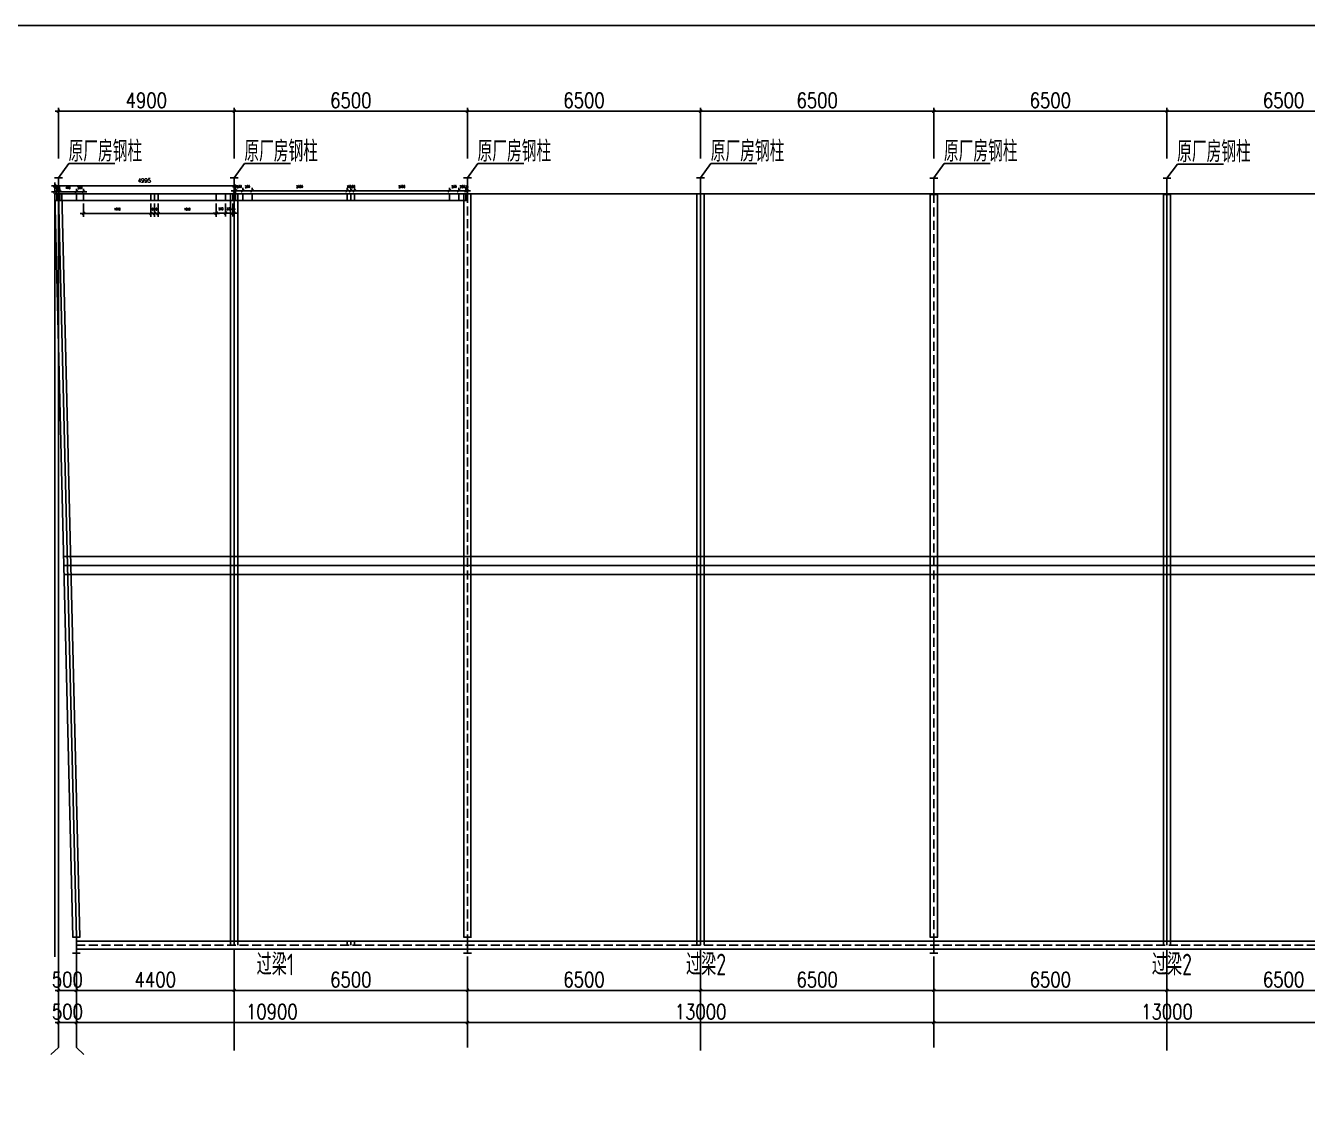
# Model space of a CAD drawing. Header units: millimetres. Extents: x 2287919 to 2522484, y -1845182 to -1736911.
# Drawn here: x 2450396 to 2486123, y -1798552 to -1768082 of the extents above; entities that cross this region are included whole.
import ezdxf

# ---------------------------------------------------------------- set-up
doc = ezdxf.new("R2010")
doc.units = ezdxf.units.MM
doc.header["$LTSCALE"] = 1000
doc.header["$PDMODE"] = 34
doc.linetypes.add('DASH', pattern=[0.35, 0.25, -0.1])
doc.linetypes.add('DASHED2', pattern=[0.375, 0.25, -0.125])
doc.styles.add('DIM_FONT', font='simplex.shx', dxfattribs={"width": 0.8, "bigfont": 'hztxt.shx'})
doc.styles.add('TSSD_Label', font='Tssdeng.shx', dxfattribs={"width": 0.7, "bigfont": 'hztxt.shx'})
doc.dimstyles.new('WGH(1)', dxfattribs={"dimscale": 1.2, "dimtxt": 100, "dimasz": 0.5, "dimexe": 75, "dimexo": 75, "dimgap": 75, "dimtad": 1, "dimdec": 0, "dimzin": 0, "dimdsep": 46, "dimtxsty": 'DIM_FONT', "dimblk1": '_DIMX', "dimblk2": '_DIMX', "dimsah": 1, "dimcen": 0.09, "dimclrd": 3, "dimclre": 3, "dimclrt": 7, "dimadec": 0, "dimazin": 0, "dimtfac": 1, "dimtdec": 0, "dimtix": 1, "dimtmove": 2, "dimatfit": 3, "dimldrblk": '_DIMX', "dimfxl": 1, "dimtolj": 1, "dimtzin": 0, "dimarcsym": 0})

# ---------------------------------------------------------------- blocks, each defined once
blk = doc.blocks.new('_DIMX')
blk.add_line((-150, 0), (150, 0))
at = {"const_width": 50}
blk.add_lwpolyline([(-70, -70), (70, 70)], dxfattribs=at)
blk = doc.blocks.new('*D1679')
at = {"color": 3, "lineweight": -2}
for p, q in [((2451310, -1771784), (2451310, -1770376)), ((2451311, -1770466), (2456209, -1770466)), ((2456210, -1771784), (2456210, -1770376))]:
    blk.add_line(p, q, dxfattribs=at)
at = {"layer": 'Defpoints', "color": 0}
for p in [(2456210, -1770466), (2451310, -1771874), (2456210, -1771874)]:
    blk.add_point(p, dxfattribs=at)
at = {"color": 3, "lineweight": -2, "xscale": 0.6, "yscale": 0.6, "zscale": 0.6, "rotation": 180}
blk.add_blockref('_DIMX', (2451310, -1770466), dxfattribs=at)
at = {"color": 3, "lineweight": -2, "xscale": 0.6, "yscale": 0.6, "zscale": 0.6}
blk.add_blockref('_DIMX', (2456210, -1770466), dxfattribs=at)
at = {"color": 7, "insert": (2453760, -1770166), "char_height": 420, "attachment_point": 5, "style": 'DIM_FONT'}
blk.add_mtext('\\A1;4900', dxfattribs=at)
blk = doc.blocks.new('*D1680')
at = {"color": 3, "lineweight": -2}
for p, q in [((2456210, -1771784), (2456210, -1770376)), ((2456211, -1770466), (2462709, -1770466)), ((2462710, -1771784), (2462710, -1770376))]:
    blk.add_line(p, q, dxfattribs=at)
at = {"layer": 'Defpoints', "color": 0}
for p in [(2462710, -1770466), (2456210, -1771874), (2462710, -1771874)]:
    blk.add_point(p, dxfattribs=at)
at = {"color": 3, "lineweight": -2, "xscale": 0.6, "yscale": 0.6, "zscale": 0.6, "rotation": 180}
blk.add_blockref('_DIMX', (2456210, -1770466), dxfattribs=at)
at = {"color": 3, "lineweight": -2, "xscale": 0.6, "yscale": 0.6, "zscale": 0.6}
blk.add_blockref('_DIMX', (2462710, -1770466), dxfattribs=at)
at = {"color": 7, "insert": (2459460, -1770166), "char_height": 420, "attachment_point": 5, "style": 'DIM_FONT'}
blk.add_mtext('\\A1;6500', dxfattribs=at)
blk = doc.blocks.new('*D1681')
at = {"color": 3, "lineweight": -2}
for p, q in [((2462710, -1771784), (2462710, -1770376)), ((2462711, -1770466), (2469209, -1770466)), ((2469210, -1771784), (2469210, -1770376))]:
    blk.add_line(p, q, dxfattribs=at)
at = {"layer": 'Defpoints', "color": 0}
for p in [(2469210, -1770466), (2462710, -1771874), (2469210, -1771874)]:
    blk.add_point(p, dxfattribs=at)
at = {"color": 3, "lineweight": -2, "xscale": 0.6, "yscale": 0.6, "zscale": 0.6, "rotation": 180}
blk.add_blockref('_DIMX', (2462710, -1770466), dxfattribs=at)
at = {"color": 3, "lineweight": -2, "xscale": 0.6, "yscale": 0.6, "zscale": 0.6}
blk.add_blockref('_DIMX', (2469210, -1770466), dxfattribs=at)
at = {"color": 7, "insert": (2465960, -1770166), "char_height": 420, "attachment_point": 5, "style": 'DIM_FONT'}
blk.add_mtext('\\A1;6500', dxfattribs=at)
blk = doc.blocks.new('*D1682')
at = {"color": 3, "lineweight": -2}
for p, q in [((2469210, -1771784), (2469210, -1770376)), ((2469211, -1770466), (2475709, -1770466)), ((2475710, -1771784), (2475710, -1770376))]:
    blk.add_line(p, q, dxfattribs=at)
at = {"layer": 'Defpoints', "color": 0}
for p in [(2475710, -1770466), (2469210, -1771874), (2475710, -1771874)]:
    blk.add_point(p, dxfattribs=at)
at = {"color": 3, "lineweight": -2, "xscale": 0.6, "yscale": 0.6, "zscale": 0.6, "rotation": 180}
blk.add_blockref('_DIMX', (2469210, -1770466), dxfattribs=at)
at = {"color": 3, "lineweight": -2, "xscale": 0.6, "yscale": 0.6, "zscale": 0.6}
blk.add_blockref('_DIMX', (2475710, -1770466), dxfattribs=at)
at = {"color": 7, "insert": (2472460, -1770166), "char_height": 420, "attachment_point": 5, "style": 'DIM_FONT'}
blk.add_mtext('\\A1;6500', dxfattribs=at)
blk = doc.blocks.new('*D1683')
at = {"color": 3, "lineweight": -2}
for p, q in [((2475710, -1771784), (2475710, -1770376)), ((2475711, -1770466), (2482209, -1770466)), ((2482210, -1771784), (2482210, -1770376))]:
    blk.add_line(p, q, dxfattribs=at)
at = {"layer": 'Defpoints', "color": 0}
for p in [(2482210, -1770466), (2475710, -1771874), (2482210, -1771874)]:
    blk.add_point(p, dxfattribs=at)
at = {"color": 3, "lineweight": -2, "xscale": 0.6, "yscale": 0.6, "zscale": 0.6, "rotation": 180}
blk.add_blockref('_DIMX', (2475710, -1770466), dxfattribs=at)
at = {"color": 3, "lineweight": -2, "xscale": 0.6, "yscale": 0.6, "zscale": 0.6}
blk.add_blockref('_DIMX', (2482210, -1770466), dxfattribs=at)
at = {"color": 7, "insert": (2478960, -1770166), "char_height": 420, "attachment_point": 5, "style": 'DIM_FONT'}
blk.add_mtext('\\A1;6500', dxfattribs=at)
blk = doc.blocks.new('*D1684')
at = {"color": 3, "lineweight": -2}
for p, q in [((2482210, -1771784), (2482210, -1770376)), ((2482211, -1770466), (2488709, -1770466)), ((2488710, -1771784), (2488710, -1770376))]:
    blk.add_line(p, q, dxfattribs=at)
at = {"layer": 'Defpoints', "color": 0}
for p in [(2488710, -1770466), (2482210, -1771874), (2488710, -1771874)]:
    blk.add_point(p, dxfattribs=at)
at = {"color": 3, "lineweight": -2, "xscale": 0.6, "yscale": 0.6, "zscale": 0.6, "rotation": 180}
blk.add_blockref('_DIMX', (2482210, -1770466), dxfattribs=at)
at = {"color": 3, "lineweight": -2, "xscale": 0.6, "yscale": 0.6, "zscale": 0.6}
blk.add_blockref('_DIMX', (2488710, -1770466), dxfattribs=at)
at = {"color": 7, "insert": (2485460, -1770166), "char_height": 420, "attachment_point": 5, "style": 'DIM_FONT'}
blk.add_mtext('\\A1;6500', dxfattribs=at)
blk = doc.blocks.new('*D1693')
at = {"color": 3, "lineweight": -2}
for p, q in [((2456210, -1793815), (2456210, -1795072)), ((2451810, -1794040), (2451810, -1795072)), ((2451811, -1794982), (2456209, -1794982))]:
    blk.add_line(p, q, dxfattribs=at)
at = {"layer": 'Defpoints', "color": 0}
for p in [(2456210, -1793725), (2451810, -1793950), (2456210, -1794982)]:
    blk.add_point(p, dxfattribs=at)
at = {"color": 3, "lineweight": -2, "xscale": 0.6, "yscale": 0.6, "zscale": 0.6, "rotation": 180}
blk.add_blockref('_DIMX', (2451810, -1794982), dxfattribs=at)
at = {"color": 3, "lineweight": -2, "xscale": 0.6, "yscale": 0.6, "zscale": 0.6}
blk.add_blockref('_DIMX', (2456210, -1794982), dxfattribs=at)
at = {"color": 7, "insert": (2454010, -1794682), "char_height": 420, "attachment_point": 5, "style": 'DIM_FONT'}
blk.add_mtext('\\A1;4400', dxfattribs=at)
blk = doc.blocks.new('*D1694')
at = {"color": 3, "lineweight": -2}
for p, q in [((2456210, -1793815), (2456210, -1795072)), ((2462710, -1794130), (2462710, -1795072)), ((2456211, -1794982), (2462709, -1794982))]:
    blk.add_line(p, q, dxfattribs=at)
at = {"layer": 'Defpoints', "color": 0}
for p in [(2456210, -1793725), (2462710, -1794040), (2462710, -1794982)]:
    blk.add_point(p, dxfattribs=at)
at = {"color": 3, "lineweight": -2, "xscale": 0.6, "yscale": 0.6, "zscale": 0.6, "rotation": 180}
blk.add_blockref('_DIMX', (2456210, -1794982), dxfattribs=at)
at = {"color": 3, "lineweight": -2, "xscale": 0.6, "yscale": 0.6, "zscale": 0.6}
blk.add_blockref('_DIMX', (2462710, -1794982), dxfattribs=at)
at = {"color": 7, "insert": (2459460, -1794682), "char_height": 420, "attachment_point": 5, "style": 'DIM_FONT'}
blk.add_mtext('\\A1;6500', dxfattribs=at)
blk = doc.blocks.new('*D1695')
at = {"color": 3, "lineweight": -2}
for p, q in [((2469210, -1793815), (2469210, -1795072)), ((2462710, -1794130), (2462710, -1795072)), ((2462711, -1794982), (2469209, -1794982))]:
    blk.add_line(p, q, dxfattribs=at)
at = {"layer": 'Defpoints', "color": 0}
for p in [(2469210, -1793725), (2462710, -1794040), (2469210, -1794982)]:
    blk.add_point(p, dxfattribs=at)
at = {"color": 3, "lineweight": -2, "xscale": 0.6, "yscale": 0.6, "zscale": 0.6, "rotation": 180}
blk.add_blockref('_DIMX', (2462710, -1794982), dxfattribs=at)
at = {"color": 3, "lineweight": -2, "xscale": 0.6, "yscale": 0.6, "zscale": 0.6}
blk.add_blockref('_DIMX', (2469210, -1794982), dxfattribs=at)
at = {"color": 7, "insert": (2465960, -1794682), "char_height": 420, "attachment_point": 5, "style": 'DIM_FONT'}
blk.add_mtext('\\A1;6500', dxfattribs=at)
blk = doc.blocks.new('*D1696')
at = {"color": 3, "lineweight": -2}
for p, q in [((2469210, -1793815), (2469210, -1795072)), ((2475710, -1794335), (2475710, -1795072)), ((2469211, -1794982), (2475709, -1794982))]:
    blk.add_line(p, q, dxfattribs=at)
at = {"layer": 'Defpoints', "color": 0}
for p in [(2469210, -1793725), (2475710, -1794245), (2475710, -1794982)]:
    blk.add_point(p, dxfattribs=at)
at = {"color": 3, "lineweight": -2, "xscale": 0.6, "yscale": 0.6, "zscale": 0.6, "rotation": 180}
blk.add_blockref('_DIMX', (2469210, -1794982), dxfattribs=at)
at = {"color": 3, "lineweight": -2, "xscale": 0.6, "yscale": 0.6, "zscale": 0.6}
blk.add_blockref('_DIMX', (2475710, -1794982), dxfattribs=at)
at = {"color": 7, "insert": (2472460, -1794682), "char_height": 420, "attachment_point": 5, "style": 'DIM_FONT'}
blk.add_mtext('\\A1;6500', dxfattribs=at)
blk = doc.blocks.new('*D1697')
at = {"color": 3, "lineweight": -2}
for p, q in [((2482210, -1793815), (2482210, -1795072)), ((2475710, -1794335), (2475710, -1795072)), ((2475711, -1794982), (2482209, -1794982))]:
    blk.add_line(p, q, dxfattribs=at)
at = {"layer": 'Defpoints', "color": 0}
for p in [(2482210, -1793725), (2475710, -1794245), (2482210, -1794982)]:
    blk.add_point(p, dxfattribs=at)
at = {"color": 3, "lineweight": -2, "xscale": 0.6, "yscale": 0.6, "zscale": 0.6, "rotation": 180}
blk.add_blockref('_DIMX', (2475710, -1794982), dxfattribs=at)
at = {"color": 3, "lineweight": -2, "xscale": 0.6, "yscale": 0.6, "zscale": 0.6}
blk.add_blockref('_DIMX', (2482210, -1794982), dxfattribs=at)
at = {"color": 7, "insert": (2478960, -1794682), "char_height": 420, "attachment_point": 5, "style": 'DIM_FONT'}
blk.add_mtext('\\A1;6500', dxfattribs=at)
blk = doc.blocks.new('*D1698')
at = {"color": 3, "lineweight": -2}
for p, q in [((2482210, -1793815), (2482210, -1795072)), ((2488710, -1794459), (2488710, -1795072)), ((2482211, -1794982), (2488709, -1794982))]:
    blk.add_line(p, q, dxfattribs=at)
at = {"layer": 'Defpoints', "color": 0}
for p in [(2482210, -1793725), (2488710, -1794369), (2488710, -1794982)]:
    blk.add_point(p, dxfattribs=at)
at = {"color": 3, "lineweight": -2, "xscale": 0.6, "yscale": 0.6, "zscale": 0.6, "rotation": 180}
blk.add_blockref('_DIMX', (2482210, -1794982), dxfattribs=at)
at = {"color": 3, "lineweight": -2, "xscale": 0.6, "yscale": 0.6, "zscale": 0.6}
blk.add_blockref('_DIMX', (2488710, -1794982), dxfattribs=at)
at = {"color": 7, "insert": (2485460, -1794682), "char_height": 420, "attachment_point": 5, "style": 'DIM_FONT'}
blk.add_mtext('\\A1;6500', dxfattribs=at)
blk = doc.blocks.new('*D1700')
at = {"color": 3, "lineweight": -2}
for p, q in [((2455710, -1773045), (2455710, -1773400)), ((2455970, -1773045), (2455970, -1773400)), ((2455709, -1773310), (2455709, -1773310)), ((2455710, -1773310), (2455970, -1773310)), ((2455971, -1773310), (2455971, -1773310))]:
    blk.add_line(p, q, dxfattribs=at)
at = {"layer": 'Defpoints', "color": 0}
for p in [(2455710, -1772955), (2455970, -1772955), (2455970, -1773310)]:
    blk.add_point(p, dxfattribs=at)
at = {"color": 3, "lineweight": -2, "xscale": 0.6, "yscale": 0.6, "zscale": 0.6}
blk.add_blockref('_DIMX', (2455710, -1773310), dxfattribs=at)
at = {"color": 3, "lineweight": -2, "xscale": 0.6, "yscale": 0.6, "zscale": 0.6, "rotation": 180}
blk.add_blockref('_DIMX', (2455970, -1773310), dxfattribs=at)
at = {"color": 7, "insert": (2455840, -1773190), "char_height": 60, "attachment_point": 5, "style": 'DIM_FONT'}
blk.add_mtext('\\A1;260', dxfattribs=at)
blk = doc.blocks.new('*D1701')
at = {"color": 3, "lineweight": -2}
for p, q in [((2455970, -1773045), (2455970, -1773400)), ((2456170, -1773045), (2456170, -1773400)), ((2455969, -1773310), (2455969, -1773310)), ((2455970, -1773310), (2456170, -1773310)), ((2456171, -1773310), (2456171, -1773310))]:
    blk.add_line(p, q, dxfattribs=at)
at = {"layer": 'Defpoints', "color": 0}
for p in [(2455970, -1772955), (2456170, -1772955), (2456170, -1773310)]:
    blk.add_point(p, dxfattribs=at)
at = {"color": 3, "lineweight": -2, "xscale": 0.6, "yscale": 0.6, "zscale": 0.6}
blk.add_blockref('_DIMX', (2455970, -1773310), dxfattribs=at)
at = {"color": 3, "lineweight": -2, "xscale": 0.6, "yscale": 0.6, "zscale": 0.6, "rotation": 180}
blk.add_blockref('_DIMX', (2456170, -1773310), dxfattribs=at)
at = {"color": 7, "insert": (2456070, -1773190), "char_height": 60, "attachment_point": 5, "style": 'DIM_FONT'}
blk.add_mtext('\\A1;200', dxfattribs=at)
blk = doc.blocks.new('*D1702')
at = {"color": 3, "lineweight": -2}
for p, q in [((2456170, -1773045), (2456170, -1773400)), ((2456205, -1773045), (2456205, -1773400)), ((2456169, -1773310), (2456169, -1773310)), ((2456170, -1773310), (2456205, -1773310)), ((2456206, -1773310), (2456206, -1773310))]:
    blk.add_line(p, q, dxfattribs=at)
at = {"layer": 'Defpoints', "color": 0}
for p in [(2456170, -1772955), (2456205, -1772955), (2456205, -1773310)]:
    blk.add_point(p, dxfattribs=at)
at = {"color": 3, "lineweight": -2, "xscale": 0.6, "yscale": 0.6, "zscale": 0.6}
blk.add_blockref('_DIMX', (2456170, -1773310), dxfattribs=at)
at = {"color": 3, "lineweight": -2, "xscale": 0.6, "yscale": 0.6, "zscale": 0.6, "rotation": 180}
blk.add_blockref('_DIMX', (2456205, -1773310), dxfattribs=at)
at = {"color": 7, "insert": (2456187, -1773190), "char_height": 60, "attachment_point": 5, "style": 'DIM_FONT'}
blk.add_mtext('\\A1;35', dxfattribs=at)
blk = doc.blocks.new('*D1703')
at = {"color": 3, "lineweight": -2}
for p, q in [((2456214, -1772690), (2456214, -1772690)), ((2456215, -1772865), (2456215, -1772600)), ((2456215, -1772690), (2456250, -1772690)), ((2456250, -1772865), (2456250, -1772600)), ((2456251, -1772690), (2456251, -1772690))]:
    blk.add_line(p, q, dxfattribs=at)
at = {"layer": 'Defpoints', "color": 0}
for p in [(2456250, -1772690), (2456215, -1772955), (2456250, -1772955)]:
    blk.add_point(p, dxfattribs=at)
at = {"color": 3, "lineweight": -2, "xscale": 0.6, "yscale": 0.6, "zscale": 0.6}
blk.add_blockref('_DIMX', (2456215, -1772690), dxfattribs=at)
at = {"color": 3, "lineweight": -2, "xscale": 0.6, "yscale": 0.6, "zscale": 0.6, "rotation": 180}
blk.add_blockref('_DIMX', (2456250, -1772690), dxfattribs=at)
at = {"color": 7, "insert": (2456232, -1772570), "char_height": 60, "attachment_point": 5, "style": 'DIM_FONT'}
blk.add_mtext('\\A1;35', dxfattribs=at)
blk = doc.blocks.new('*D1704')
at = {"color": 3, "lineweight": -2}
for p, q in [((2456249, -1772690), (2456249, -1772690)), ((2456250, -1772865), (2456250, -1772600)), ((2456250, -1772690), (2456450, -1772690)), ((2456450, -1772685), (2456450, -1772600)), ((2456451, -1772690), (2456451, -1772690))]:
    blk.add_line(p, q, dxfattribs=at)
at = {"layer": 'Defpoints', "color": 0}
for p in [(2456450, -1772690), (2456250, -1772955), (2456450, -1772775)]:
    blk.add_point(p, dxfattribs=at)
at = {"color": 3, "lineweight": -2, "xscale": 0.6, "yscale": 0.6, "zscale": 0.6}
blk.add_blockref('_DIMX', (2456250, -1772690), dxfattribs=at)
at = {"color": 3, "lineweight": -2, "xscale": 0.6, "yscale": 0.6, "zscale": 0.6, "rotation": 180}
blk.add_blockref('_DIMX', (2456450, -1772690), dxfattribs=at)
at = {"color": 7, "insert": (2456350, -1772570), "char_height": 60, "attachment_point": 5, "style": 'DIM_FONT'}
blk.add_mtext('\\A1;200', dxfattribs=at)
blk = doc.blocks.new('*D1705')
at = {"color": 3, "lineweight": -2}
for p, q in [((2456449, -1772690), (2456449, -1772690)), ((2456450, -1772685), (2456450, -1772600)), ((2456450, -1772690), (2456710, -1772690)), ((2456710, -1772685), (2456710, -1772600)), ((2456711, -1772690), (2456711, -1772690))]:
    blk.add_line(p, q, dxfattribs=at)
at = {"layer": 'Defpoints', "color": 0}
for p in [(2456710, -1772690), (2456450, -1772775), (2456710, -1772775)]:
    blk.add_point(p, dxfattribs=at)
at = {"color": 3, "lineweight": -2, "xscale": 0.6, "yscale": 0.6, "zscale": 0.6}
blk.add_blockref('_DIMX', (2456450, -1772690), dxfattribs=at)
at = {"color": 3, "lineweight": -2, "xscale": 0.6, "yscale": 0.6, "zscale": 0.6, "rotation": 180}
blk.add_blockref('_DIMX', (2456710, -1772690), dxfattribs=at)
at = {"color": 7, "insert": (2456580, -1772570), "char_height": 60, "attachment_point": 5, "style": 'DIM_FONT'}
blk.add_mtext('\\A1;260', dxfattribs=at)
blk = doc.blocks.new('*D1706')
at = {"color": 3, "lineweight": -2}
for p, q in [((2456710, -1772685), (2456710, -1772600)), ((2456711, -1772690), (2459359, -1772690)), ((2459360, -1772685), (2459360, -1772600))]:
    blk.add_line(p, q, dxfattribs=at)
at = {"layer": 'Defpoints', "color": 0}
for p in [(2459360, -1772690), (2456710, -1772775), (2459360, -1772775)]:
    blk.add_point(p, dxfattribs=at)
at = {"color": 3, "lineweight": -2, "xscale": 0.6, "yscale": 0.6, "zscale": 0.6, "rotation": 180}
blk.add_blockref('_DIMX', (2456710, -1772690), dxfattribs=at)
at = {"color": 3, "lineweight": -2, "xscale": 0.6, "yscale": 0.6, "zscale": 0.6}
blk.add_blockref('_DIMX', (2459360, -1772690), dxfattribs=at)
at = {"color": 7, "insert": (2458035, -1772570), "char_height": 60, "attachment_point": 5, "style": 'DIM_FONT'}
blk.add_mtext('\\A1;2650', dxfattribs=at)
blk = doc.blocks.new('*D1707')
at = {"color": 3, "lineweight": -2}
for p, q in [((2459359, -1772690), (2459359, -1772690)), ((2459360, -1772685), (2459360, -1772600)), ((2459360, -1772690), (2459460, -1772690)), ((2459460, -1772685), (2459460, -1772600)), ((2459461, -1772690), (2459461, -1772690))]:
    blk.add_line(p, q, dxfattribs=at)
at = {"layer": 'Defpoints', "color": 0}
for p in [(2459460, -1772690), (2459360, -1772775), (2459460, -1772775)]:
    blk.add_point(p, dxfattribs=at)
at = {"color": 3, "lineweight": -2, "xscale": 0.6, "yscale": 0.6, "zscale": 0.6}
blk.add_blockref('_DIMX', (2459360, -1772690), dxfattribs=at)
at = {"color": 3, "lineweight": -2, "xscale": 0.6, "yscale": 0.6, "zscale": 0.6, "rotation": 180}
blk.add_blockref('_DIMX', (2459460, -1772690), dxfattribs=at)
at = {"color": 7, "insert": (2459410, -1772570), "char_height": 60, "attachment_point": 5, "style": 'DIM_FONT'}
blk.add_mtext('\\A1;100', dxfattribs=at)
blk = doc.blocks.new('*D1708')
at = {"color": 3, "lineweight": -2}
for p, q in [((2459459, -1772690), (2459459, -1772690)), ((2459460, -1772685), (2459460, -1772600)), ((2459460, -1772690), (2459560, -1772690)), ((2459560, -1772685), (2459560, -1772600)), ((2459561, -1772690), (2459561, -1772690))]:
    blk.add_line(p, q, dxfattribs=at)
at = {"layer": 'Defpoints', "color": 0}
for p in [(2459560, -1772690), (2459460, -1772775), (2459560, -1772775)]:
    blk.add_point(p, dxfattribs=at)
at = {"color": 3, "lineweight": -2, "xscale": 0.6, "yscale": 0.6, "zscale": 0.6}
blk.add_blockref('_DIMX', (2459460, -1772690), dxfattribs=at)
at = {"color": 3, "lineweight": -2, "xscale": 0.6, "yscale": 0.6, "zscale": 0.6, "rotation": 180}
blk.add_blockref('_DIMX', (2459560, -1772690), dxfattribs=at)
at = {"color": 7, "insert": (2459510, -1772570), "char_height": 60, "attachment_point": 5, "style": 'DIM_FONT'}
blk.add_mtext('\\A1;100', dxfattribs=at)
blk = doc.blocks.new('*D1709')
at = {"color": 3, "lineweight": -2}
for p, q in [((2459560, -1772685), (2459560, -1772600)), ((2459561, -1772690), (2462209, -1772690)), ((2462210, -1772685), (2462210, -1772600))]:
    blk.add_line(p, q, dxfattribs=at)
at = {"layer": 'Defpoints', "color": 0}
for p in [(2462210, -1772690), (2459560, -1772775), (2462210, -1772775)]:
    blk.add_point(p, dxfattribs=at)
at = {"color": 3, "lineweight": -2, "xscale": 0.6, "yscale": 0.6, "zscale": 0.6, "rotation": 180}
blk.add_blockref('_DIMX', (2459560, -1772690), dxfattribs=at)
at = {"color": 3, "lineweight": -2, "xscale": 0.6, "yscale": 0.6, "zscale": 0.6}
blk.add_blockref('_DIMX', (2462210, -1772690), dxfattribs=at)
at = {"color": 7, "insert": (2460885, -1772570), "char_height": 60, "attachment_point": 5, "style": 'DIM_FONT'}
blk.add_mtext('\\A1;2650', dxfattribs=at)
blk = doc.blocks.new('*D1710')
at = {"color": 3, "lineweight": -2}
for p, q in [((2462209, -1772690), (2462209, -1772690)), ((2462210, -1772685), (2462210, -1772600)), ((2462210, -1772690), (2462470, -1772690)), ((2462470, -1772685), (2462470, -1772600)), ((2462471, -1772690), (2462471, -1772690))]:
    blk.add_line(p, q, dxfattribs=at)
at = {"layer": 'Defpoints', "color": 0}
for p in [(2462470, -1772690), (2462210, -1772775), (2462470, -1772775)]:
    blk.add_point(p, dxfattribs=at)
at = {"color": 3, "lineweight": -2, "xscale": 0.6, "yscale": 0.6, "zscale": 0.6}
blk.add_blockref('_DIMX', (2462210, -1772690), dxfattribs=at)
at = {"color": 3, "lineweight": -2, "xscale": 0.6, "yscale": 0.6, "zscale": 0.6, "rotation": 180}
blk.add_blockref('_DIMX', (2462470, -1772690), dxfattribs=at)
at = {"color": 7, "insert": (2462340, -1772570), "char_height": 60, "attachment_point": 5, "style": 'DIM_FONT'}
blk.add_mtext('\\A1;260', dxfattribs=at)
blk = doc.blocks.new('*D1711')
at = {"color": 3, "lineweight": -2}
for p, q in [((2462469, -1772690), (2462469, -1772690)), ((2462470, -1772685), (2462470, -1772600)), ((2462470, -1772690), (2462670, -1772690)), ((2462670, -1772685), (2462670, -1772600)), ((2462671, -1772690), (2462671, -1772690))]:
    blk.add_line(p, q, dxfattribs=at)
at = {"layer": 'Defpoints', "color": 0}
for p in [(2462670, -1772690), (2462470, -1772775), (2462670, -1772775)]:
    blk.add_point(p, dxfattribs=at)
at = {"color": 3, "lineweight": -2, "xscale": 0.6, "yscale": 0.6, "zscale": 0.6}
blk.add_blockref('_DIMX', (2462470, -1772690), dxfattribs=at)
at = {"color": 3, "lineweight": -2, "xscale": 0.6, "yscale": 0.6, "zscale": 0.6, "rotation": 180}
blk.add_blockref('_DIMX', (2462670, -1772690), dxfattribs=at)
at = {"color": 7, "insert": (2462570, -1772570), "char_height": 60, "attachment_point": 5, "style": 'DIM_FONT'}
blk.add_mtext('\\A1;200', dxfattribs=at)
blk = doc.blocks.new('*D1712')
at = {"color": 3, "lineweight": -2}
for p, q in [((2462669, -1772690), (2462669, -1772690)), ((2462670, -1772685), (2462670, -1772600)), ((2462670, -1772690), (2462705, -1772690)), ((2462705, -1772685), (2462705, -1772600)), ((2462706, -1772690), (2462706, -1772690))]:
    blk.add_line(p, q, dxfattribs=at)
at = {"layer": 'Defpoints', "color": 0}
for p in [(2462705, -1772690), (2462670, -1772775), (2462705, -1772775)]:
    blk.add_point(p, dxfattribs=at)
at = {"color": 3, "lineweight": -2, "xscale": 0.6, "yscale": 0.6, "zscale": 0.6}
blk.add_blockref('_DIMX', (2462670, -1772690), dxfattribs=at)
at = {"color": 3, "lineweight": -2, "xscale": 0.6, "yscale": 0.6, "zscale": 0.6, "rotation": 180}
blk.add_blockref('_DIMX', (2462705, -1772690), dxfattribs=at)
at = {"color": 7, "insert": (2462687, -1772570), "char_height": 60, "attachment_point": 5, "style": 'DIM_FONT'}
blk.add_mtext('\\A1;35', dxfattribs=at)
blk = doc.blocks.new('*D1772')
at = {"color": 3, "lineweight": -2}
for p, q in [((2451209, -1772720), (2451209, -1772720)), ((2451210, -1772687), (2451210, -1772630)), ((2451210, -1772720), (2451270, -1772720)), ((2451270, -1772687), (2451270, -1772630)), ((2451271, -1772720), (2451271, -1772720))]:
    blk.add_line(p, q, dxfattribs=at)
at = {"layer": 'Defpoints', "color": 0}
for p in [(2451270, -1772720), (2451210, -1772777), (2451270, -1772777)]:
    blk.add_point(p, dxfattribs=at)
at = {"color": 3, "lineweight": -2, "xscale": 0.6, "yscale": 0.6, "zscale": 0.6}
blk.add_blockref('_DIMX', (2451210, -1772720), dxfattribs=at)
at = {"color": 3, "lineweight": -2, "xscale": 0.6, "yscale": 0.6, "zscale": 0.6, "rotation": 180}
blk.add_blockref('_DIMX', (2451270, -1772720), dxfattribs=at)
at = {"color": 7, "insert": (2451240, -1772600), "char_height": 60, "attachment_point": 5, "style": 'DIM_FONT'}
blk.add_mtext('\\A1;60', dxfattribs=at)
blk = doc.blocks.new('*D1773')
at = {"color": 3, "lineweight": -2}
for p, q in [((2451269, -1772720), (2451269, -1772720)), ((2451270, -1772687), (2451270, -1772630)), ((2451270, -1772720), (2451350, -1772720)), ((2451350, -1772687), (2451350, -1772630)), ((2451351, -1772720), (2451351, -1772720))]:
    blk.add_line(p, q, dxfattribs=at)
at = {"layer": 'Defpoints', "color": 0}
for p in [(2451350, -1772720), (2451270, -1772777), (2451350, -1772777)]:
    blk.add_point(p, dxfattribs=at)
at = {"color": 3, "lineweight": -2, "xscale": 0.6, "yscale": 0.6, "zscale": 0.6}
blk.add_blockref('_DIMX', (2451270, -1772720), dxfattribs=at)
at = {"color": 3, "lineweight": -2, "xscale": 0.6, "yscale": 0.6, "zscale": 0.6, "rotation": 180}
blk.add_blockref('_DIMX', (2451350, -1772720), dxfattribs=at)
at = {"color": 7, "insert": (2451310, -1772600), "char_height": 60, "attachment_point": 5, "style": 'DIM_FONT'}
blk.add_mtext('\\A1;80', dxfattribs=at)
blk = doc.blocks.new('*D1774')
at = {"color": 3, "lineweight": -2}
for p, q in [((2451350, -1772687), (2451350, -1772630)), ((2451351, -1772720), (2451809, -1772720)), ((2451810, -1772687), (2451810, -1772630))]:
    blk.add_line(p, q, dxfattribs=at)
at = {"layer": 'Defpoints', "color": 0}
for p in [(2451810, -1772720), (2451350, -1772777), (2451810, -1772777)]:
    blk.add_point(p, dxfattribs=at)
at = {"color": 3, "lineweight": -2, "xscale": 0.6, "yscale": 0.6, "zscale": 0.6, "rotation": 180}
blk.add_blockref('_DIMX', (2451350, -1772720), dxfattribs=at)
at = {"color": 3, "lineweight": -2, "xscale": 0.6, "yscale": 0.6, "zscale": 0.6}
blk.add_blockref('_DIMX', (2451810, -1772720), dxfattribs=at)
at = {"color": 7, "insert": (2451580, -1772600), "char_height": 60, "attachment_point": 5, "style": 'DIM_FONT'}
blk.add_mtext('\\A1;460', dxfattribs=at)
blk = doc.blocks.new('*D1775')
at = {"color": 3, "lineweight": -2}
for p, q in [((2451809, -1772720), (2451809, -1772720)), ((2451810, -1772687), (2451810, -1772630)), ((2451810, -1772720), (2452010, -1772720)), ((2452010, -1772687), (2452010, -1772630)), ((2452011, -1772720), (2452011, -1772720))]:
    blk.add_line(p, q, dxfattribs=at)
at = {"layer": 'Defpoints', "color": 0}
for p in [(2452010, -1772720), (2451810, -1772777), (2452010, -1772777)]:
    blk.add_point(p, dxfattribs=at)
at = {"color": 3, "lineweight": -2, "xscale": 0.6, "yscale": 0.6, "zscale": 0.6}
blk.add_blockref('_DIMX', (2451810, -1772720), dxfattribs=at)
at = {"color": 3, "lineweight": -2, "xscale": 0.6, "yscale": 0.6, "zscale": 0.6, "rotation": 180}
blk.add_blockref('_DIMX', (2452010, -1772720), dxfattribs=at)
at = {"color": 7, "insert": (2451910, -1772600), "char_height": 60, "attachment_point": 5, "style": 'DIM_FONT'}
blk.add_mtext('\\A1;200', dxfattribs=at)
blk = doc.blocks.new('*D1778')
at = {"color": 3, "lineweight": -2}
for p, q in [((2451210, -1772687), (2451210, -1772460)), ((2451211, -1772550), (2456204, -1772550)), ((2456205, -1772687), (2456205, -1772460))]:
    blk.add_line(p, q, dxfattribs=at)
at = {"layer": 'Defpoints', "color": 0}
for p in [(2456205, -1772550), (2451210, -1772777), (2456205, -1772777)]:
    blk.add_point(p, dxfattribs=at)
at = {"color": 3, "lineweight": -2, "xscale": 0.6, "yscale": 0.6, "zscale": 0.6, "rotation": 180}
blk.add_blockref('_DIMX', (2451210, -1772550), dxfattribs=at)
at = {"color": 3, "lineweight": -2, "xscale": 0.6, "yscale": 0.6, "zscale": 0.6}
blk.add_blockref('_DIMX', (2456205, -1772550), dxfattribs=at)
at = {"color": 7, "insert": (2453707, -1772400), "char_height": 120, "attachment_point": 5, "style": 'DIM_FONT'}
blk.add_mtext('\\A1;4995', dxfattribs=at)
blk = doc.blocks.new('*D1779')
at = {"color": 3, "lineweight": -2}
for p, q in [((2452010, -1773045), (2452010, -1773410)), ((2453890, -1773045), (2453890, -1773410)), ((2452011, -1773320), (2453889, -1773320))]:
    blk.add_line(p, q, dxfattribs=at)
at = {"layer": 'Defpoints', "color": 0}
for p in [(2452010, -1772955), (2453890, -1772955), (2453890, -1773320)]:
    blk.add_point(p, dxfattribs=at)
at = {"color": 3, "lineweight": -2, "xscale": 0.6, "yscale": 0.6, "zscale": 0.6, "rotation": 180}
blk.add_blockref('_DIMX', (2452010, -1773320), dxfattribs=at)
at = {"color": 3, "lineweight": -2, "xscale": 0.6, "yscale": 0.6, "zscale": 0.6}
blk.add_blockref('_DIMX', (2453890, -1773320), dxfattribs=at)
at = {"color": 7, "insert": (2452950, -1773200), "char_height": 60, "attachment_point": 5, "style": 'DIM_FONT'}
blk.add_mtext('\\A1;1880', dxfattribs=at)
blk = doc.blocks.new('*D1780')
at = {"color": 3, "lineweight": -2}
for p, q in [((2453890, -1773045), (2453890, -1773410)), ((2453990, -1773045), (2453990, -1773410)), ((2453889, -1773320), (2453889, -1773320)), ((2453890, -1773320), (2453990, -1773320)), ((2453991, -1773320), (2453991, -1773320))]:
    blk.add_line(p, q, dxfattribs=at)
at = {"layer": 'Defpoints', "color": 0}
for p in [(2453890, -1772955), (2453990, -1772955), (2453990, -1773320)]:
    blk.add_point(p, dxfattribs=at)
at = {"color": 3, "lineweight": -2, "xscale": 0.6, "yscale": 0.6, "zscale": 0.6}
blk.add_blockref('_DIMX', (2453890, -1773320), dxfattribs=at)
at = {"color": 3, "lineweight": -2, "xscale": 0.6, "yscale": 0.6, "zscale": 0.6, "rotation": 180}
blk.add_blockref('_DIMX', (2453990, -1773320), dxfattribs=at)
at = {"color": 7, "insert": (2453940, -1773200), "char_height": 60, "attachment_point": 5, "style": 'DIM_FONT'}
blk.add_mtext('\\A1;100', dxfattribs=at)
blk = doc.blocks.new('*D1781')
at = {"color": 3, "lineweight": -2}
for p, q in [((2453990, -1773045), (2453990, -1773410)), ((2454090, -1773045), (2454090, -1773410)), ((2453989, -1773320), (2453989, -1773320)), ((2453990, -1773320), (2454090, -1773320)), ((2454091, -1773320), (2454091, -1773320))]:
    blk.add_line(p, q, dxfattribs=at)
at = {"layer": 'Defpoints', "color": 0}
for p in [(2453990, -1772955), (2454090, -1772955), (2454090, -1773320)]:
    blk.add_point(p, dxfattribs=at)
at = {"color": 3, "lineweight": -2, "xscale": 0.6, "yscale": 0.6, "zscale": 0.6}
blk.add_blockref('_DIMX', (2453990, -1773320), dxfattribs=at)
at = {"color": 3, "lineweight": -2, "xscale": 0.6, "yscale": 0.6, "zscale": 0.6, "rotation": 180}
blk.add_blockref('_DIMX', (2454090, -1773320), dxfattribs=at)
at = {"color": 7, "insert": (2454040, -1773200), "char_height": 60, "attachment_point": 5, "style": 'DIM_FONT'}
blk.add_mtext('\\A1;100', dxfattribs=at)
blk = doc.blocks.new('*D1782')
at = {"color": 3, "lineweight": -2}
for p, q in [((2454090, -1773045), (2454090, -1773410)), ((2455710, -1773045), (2455710, -1773410)), ((2454091, -1773320), (2455709, -1773320))]:
    blk.add_line(p, q, dxfattribs=at)
at = {"layer": 'Defpoints', "color": 0}
for p in [(2454090, -1772955), (2455710, -1772955), (2455710, -1773320)]:
    blk.add_point(p, dxfattribs=at)
at = {"color": 3, "lineweight": -2, "xscale": 0.6, "yscale": 0.6, "zscale": 0.6, "rotation": 180}
blk.add_blockref('_DIMX', (2454090, -1773320), dxfattribs=at)
at = {"color": 3, "lineweight": -2, "xscale": 0.6, "yscale": 0.6, "zscale": 0.6}
blk.add_blockref('_DIMX', (2455710, -1773320), dxfattribs=at)
at = {"color": 7, "insert": (2454900, -1773200), "char_height": 60, "attachment_point": 5, "style": 'DIM_FONT'}
blk.add_mtext('\\A1;1620', dxfattribs=at)
blk = doc.blocks.new('*D1875')
at = {"color": 3, "lineweight": -2}
for p, q in [((2451810, -1794040), (2451810, -1795970)), ((2462710, -1794040), (2462710, -1795970)), ((2451811, -1795880), (2462709, -1795880))]:
    blk.add_line(p, q, dxfattribs=at)
at = {"layer": 'Defpoints', "color": 0}
for p in [(2451810, -1793950), (2462710, -1793950), (2462710, -1795880)]:
    blk.add_point(p, dxfattribs=at)
at = {"color": 3, "lineweight": -2, "xscale": 0.6, "yscale": 0.6, "zscale": 0.6, "rotation": 180}
blk.add_blockref('_DIMX', (2451810, -1795880), dxfattribs=at)
at = {"color": 3, "lineweight": -2, "xscale": 0.6, "yscale": 0.6, "zscale": 0.6}
blk.add_blockref('_DIMX', (2462710, -1795880), dxfattribs=at)
at = {"color": 7, "insert": (2457260, -1795580), "char_height": 420, "attachment_point": 5, "style": 'DIM_FONT'}
blk.add_mtext('\\A1;10900', dxfattribs=at)
blk = doc.blocks.new('*D1876')
at = {"color": 3, "lineweight": -2}
for p, q in [((2462710, -1794040), (2462710, -1795970)), ((2475710, -1794040), (2475710, -1795970)), ((2462711, -1795880), (2475709, -1795880))]:
    blk.add_line(p, q, dxfattribs=at)
at = {"layer": 'Defpoints', "color": 0}
for p in [(2462710, -1793950), (2475710, -1793950), (2475710, -1795880)]:
    blk.add_point(p, dxfattribs=at)
at = {"color": 3, "lineweight": -2, "xscale": 0.6, "yscale": 0.6, "zscale": 0.6, "rotation": 180}
blk.add_blockref('_DIMX', (2462710, -1795880), dxfattribs=at)
at = {"color": 3, "lineweight": -2, "xscale": 0.6, "yscale": 0.6, "zscale": 0.6}
blk.add_blockref('_DIMX', (2475710, -1795880), dxfattribs=at)
at = {"color": 7, "insert": (2469210, -1795580), "char_height": 420, "attachment_point": 5, "style": 'DIM_FONT'}
blk.add_mtext('\\A1;13000', dxfattribs=at)
blk = doc.blocks.new('*D1877')
at = {"color": 3, "lineweight": -2}
for p, q in [((2475710, -1794040), (2475710, -1795970)), ((2488710, -1794040), (2488710, -1795970)), ((2475711, -1795880), (2488709, -1795880))]:
    blk.add_line(p, q, dxfattribs=at)
at = {"layer": 'Defpoints', "color": 0}
for p in [(2475710, -1793950), (2488710, -1793950), (2488710, -1795880)]:
    blk.add_point(p, dxfattribs=at)
at = {"color": 3, "lineweight": -2, "xscale": 0.6, "yscale": 0.6, "zscale": 0.6, "rotation": 180}
blk.add_blockref('_DIMX', (2475710, -1795880), dxfattribs=at)
at = {"color": 3, "lineweight": -2, "xscale": 0.6, "yscale": 0.6, "zscale": 0.6}
blk.add_blockref('_DIMX', (2488710, -1795880), dxfattribs=at)
at = {"color": 7, "insert": (2482210, -1795580), "char_height": 420, "attachment_point": 5, "style": 'DIM_FONT'}
blk.add_mtext('\\A1;13000', dxfattribs=at)
blk = doc.blocks.new('*D1872')
at = {"color": 3, "lineweight": -2}
for p, q in [((2451810, -1793815), (2451810, -1795072)), ((2451310, -1793925), (2451310, -1795072)), ((2451309, -1794982), (2451309, -1794982)), ((2451310, -1794982), (2451810, -1794982)), ((2451811, -1794982), (2451811, -1794982))]:
    blk.add_line(p, q, dxfattribs=at)
at = {"layer": 'Defpoints', "color": 0}
for p in [(2451810, -1793725), (2451310, -1793835), (2451810, -1794982)]:
    blk.add_point(p, dxfattribs=at)
at = {"color": 3, "lineweight": -2, "xscale": 0.6, "yscale": 0.6, "zscale": 0.6}
blk.add_blockref('_DIMX', (2451310, -1794982), dxfattribs=at)
at = {"color": 3, "lineweight": -2, "xscale": 0.6, "yscale": 0.6, "zscale": 0.6, "rotation": 180}
blk.add_blockref('_DIMX', (2451810, -1794982), dxfattribs=at)
at = {"color": 7, "insert": (2451560, -1794682), "char_height": 420, "attachment_point": 5, "style": 'DIM_FONT'}
blk.add_mtext('\\A1;500', dxfattribs=at)
blk = doc.blocks.new('*D1873')
at = {"color": 3, "lineweight": -2}
for p, q in [((2451311, -1795072), (2451311, -1795970)), ((2451811, -1794962), (2451811, -1795970)), ((2451311, -1795880), (2451310, -1795880)), ((2451311, -1795880), (2451811, -1795880)), ((2451812, -1795880), (2451812, -1795880))]:
    blk.add_line(p, q, dxfattribs=at)
at = {"layer": 'Defpoints', "color": 0}
for p in [(2451811, -1794872), (2451311, -1794982), (2451811, -1795880)]:
    blk.add_point(p, dxfattribs=at)
at = {"color": 3, "lineweight": -2, "xscale": 0.6, "yscale": 0.6, "zscale": 0.6}
blk.add_blockref('_DIMX', (2451311, -1795880), dxfattribs=at)
at = {"color": 3, "lineweight": -2, "xscale": 0.6, "yscale": 0.6, "zscale": 0.6, "rotation": 180}
blk.add_blockref('_DIMX', (2451811, -1795880), dxfattribs=at)
at = {"color": 7, "insert": (2451561, -1795580), "char_height": 420, "attachment_point": 5, "style": 'DIM_FONT'}
blk.add_mtext('\\A1;500', dxfattribs=at)

msp = doc.modelspace()

# ---------------------------------------------------------------- linework, layer by layer
for p, q in [((2451599.5, -1771930.1), (2451309.9, -1772324.7)), ((2452882.3, -1771930.1), (2451599.5, -1771930.1)), ((2456499.5, -1771930.1), (2456209.9, -1772324.7)), ((2457782.3, -1771930.1), (2456499.5, -1771930.1)), ((2462999.5, -1771930.1), (2462709.9, -1772324.7)), ((2464282.3, -1771930.1), (2462999.5, -1771930.1)), ((2469499.5, -1771930.1), (2469209.9, -1772324.7)), ((2470782.3, -1771930.1), (2469499.5, -1771930.1)), ((2475999.5, -1771930.1), (2475709.9, -1772324.7)), ((2477282.3, -1771930.1), (2475999.5, -1771930.1)), ((2482499.5, -1771944.1), (2482209.9, -1772338.6)), ((2483782.3, -1771944.1), (2482499.5, -1771944.1)), ((2451199.9, -1772324.7), (2451419.9, -1772324.7)), ((2451309.9, -1772324.7), (2451309.9, -1772774.7)), ((2456099.9, -1772324.7), (2456319.9, -1772324.7)), ((2456209.9, -1772324.7), (2456209.9, -1772774.7)), ((2462599.9, -1772324.7), (2462819.9, -1772324.7)), ((2462709.9, -1772324.7), (2462709.9, -1772774.7)), ((2469099.9, -1772324.7), (2469319.9, -1772324.7)), ((2469209.9, -1772324.7), (2469209.9, -1772774.7)), ((2475599.9, -1772338.6), (2475819.9, -1772338.6)), ((2475709.9, -1772338.6), (2475709.9, -1772788.6)), ((2482099.9, -1772338.6), (2482319.9, -1772338.6)), ((2482209.9, -1772338.6), (2482209.9, -1772788.6)), ((2451199.9, -1772774.7), (2451419.9, -1772774.7)), ((2451709.9, -1793502.1), (2451209.9, -1772777.1)), ((2451309.9, -1772774.7), (2500409.9, -1772774.7)), ((2451809.9, -1793499.7), (2451309.9, -1772774.7)), ((2451909.9, -1793497.3), (2451409.9, -1772772.3)), ((2456099.9, -1772774.7), (2456319.9, -1772774.7)), ((2456109.9, -1772774.7), (2456109.9, -1793724.7)), ((2456209.9, -1772774.7), (2456209.9, -1793724.7)), ((2456309.9, -1772774.7), (2456309.9, -1793724.7)), ((2462599.9, -1772774.7), (2462819.9, -1772774.7)), ((2462609.9, -1772774.7), (2462609.9, -1793499.7)), ((2462809.9, -1772774.7), (2462809.9, -1793499.7)), ((2469099.9, -1772774.7), (2469319.9, -1772774.7)), ((2469109.9, -1772774.7), (2469109.9, -1793724.7)), ((2469209.9, -1772774.7), (2469209.9, -1793724.7)), ((2469309.9, -1772774.7), (2469309.9, -1793724.7)), ((2475599.9, -1772788.6), (2475819.9, -1772788.6)), ((2475609.9, -1772774.7), (2475609.9, -1793499.7)), ((2475809.9, -1772774.7), (2475809.9, -1793499.7)), ((2482099.9, -1772788.6), (2482319.9, -1772788.6)), ((2482109.9, -1772774.7), (2482109.9, -1793724.7)), ((2482209.9, -1772774.7), (2482209.9, -1793724.7)), ((2482309.9, -1772774.7), (2482309.9, -1793724.7)), ((2451699.9, -1793499.7), (2451919.9, -1793499.7)), ((2451809.9, -1793499.7), (2451809.9, -1793949.7)), ((2451809.9, -1793614.7), (2500409.9, -1793614.7)), ((2459359.9, -1793614.7), (2459359.9, -1793724.7)), ((2459459.9, -1793614.7), (2459459.9, -1793724.7)), ((2459559.9, -1793614.7), (2459559.9, -1793724.7)), ((2462599.9, -1793499.7), (2462819.9, -1793499.7)), ((2462709.9, -1793499.7), (2462709.9, -1793949.7)), ((2475599.9, -1793499.7), (2475819.9, -1793499.7)), ((2475709.9, -1793499.7), (2475709.9, -1793949.7)), ((2451699.9, -1793949.7), (2451919.9, -1793949.7)), ((2451809.9, -1793834.7), (2500409.9, -1793834.7)), ((2462599.9, -1793949.7), (2462819.9, -1793949.7)), ((2475599.9, -1793949.7), (2475819.9, -1793949.7))]:
    msp.add_line(p, q)
at = {"color": 1}
for p, q in [((2451209.9, -1772774.7), (2451209.9, -1794050)), ((2451309.9, -1772774.7), (2451309.9, -1794050)), ((2500509.9, -1783137.7), (2451459.9, -1783137.7))]:
    msp.add_line(p, q, dxfattribs=at)
at = {"color": 6}
for p, q in [((2451209.9, -1772774.7), (2451209.9, -1772954.7)), ((2456209.9, -1772774.7), (2451209.9, -1772777.1)), ((2451209.9, -1772954.7), (2456209.9, -1772954.7)), ((2451270, -1772777), (2451270, -1772954.7)), ((2451310, -1772777), (2451310, -1772954.7)), ((2451350, -1772777), (2451350, -1772954.7)), ((2451810, -1772777), (2451810, -1772954.7)), ((2452010, -1772777), (2452010, -1772954.7)), ((2453890, -1772777), (2453890, -1772954.7)), ((2453990, -1772777), (2453990, -1772954.7)), ((2454090, -1772777), (2454090, -1772954.7)), ((2455709.9, -1772954.7), (2455709.9, -1772774.7)), ((2455969.9, -1772954.7), (2455969.9, -1772774.7)), ((2456169.9, -1772954.7), (2456169.9, -1772774.7)), ((2456204.9, -1772954.7), (2456204.9, -1772774.7)), ((2456214.9, -1772954.7), (2456214.9, -1772774.7)), ((2462709.9, -1772774.7), (2456214.9, -1772774.7)), ((2456214.9, -1772954.7), (2462709.9, -1772954.7)), ((2456249.9, -1772954.7), (2456249.9, -1772774.7)), ((2456449.9, -1772954.7), (2456449.9, -1772774.7)), ((2456709.9, -1772954.7), (2456709.9, -1772774.7)), ((2459359.9, -1772954.7), (2459359.9, -1772774.7)), ((2459459.9, -1772954.7), (2459459.9, -1772774.7)), ((2459559.9, -1772954.7), (2459559.9, -1772774.7)), ((2462209.9, -1772954.7), (2462209.9, -1772774.7)), ((2462469.9, -1772954.7), (2462469.9, -1772774.7)), ((2462669.9, -1772954.7), (2462669.9, -1772774.7)), ((2462704.9, -1772954.7), (2462704.9, -1772774.7))]:
    msp.add_line(p, q, dxfattribs=at)
at = {"linetype": 'DASH'}
for p, q in [((2462709.9, -1772774.7), (2462709.9, -1793724.7)), ((2451809.9, -1793724.7), (2500409.9, -1793724.7))]:
    msp.add_line(p, q, dxfattribs=at)
at = {"linetype": 'DASHED2'}
msp.add_line((2475709.9, -1772774.7), (2475709.9, -1793724.7), dxfattribs=at)
at = {"color": 2}
for p, q in [((2500509.9, -1782887.7), (2451459.9, -1782887.7)), ((2500509.9, -1783387.7), (2451459.9, -1783387.7))]:
    msp.add_line(p, q, dxfattribs=at)
at = {"color": 3}
for p, q in [((2456209.9, -1795071.7), (2456209.9, -1796660)), ((2469209.9, -1795071.7), (2469209.9, -1796660)), ((2482209.9, -1795071.7), (2482209.9, -1796660)), ((2451311.1, -1795970), (2451311.1, -1796580)), ((2451811.1, -1795970), (2451811.1, -1796580)), ((2462709.9, -1795970), (2462709.9, -1796580)), ((2475709.9, -1795970), (2475709.9, -1796580)), ((2451311.1, -1796580), (2451103, -1796770)), ((2451811.1, -1796580), (2452023, -1796770))]:
    msp.add_line(p, q, dxfattribs=at)
msp.add_lwpolyline([(2449705.5, -1768081.5), (2504637, -1768081.5), (2504637, -1799252), (2449705.5, -1799252)], close=True)

# ---------------------------------------------------------------- texts
at = {"lineweight": -3, "style": 'TSSD_Label', "width": 0.7}
for s, height, p in [('原厂房钢柱', 586.09, (2451593.3, -1771876)), ('原厂房钢柱', 586.09, (2456493.3, -1771876)), ('原厂房钢柱', 586.09, (2462993.3, -1771876)), ('原厂房钢柱', 586.09, (2469493.3, -1771876)), ('原厂房钢柱', 586.09, (2475993.3, -1771876)), ('原厂房钢柱', 586.09, (2482493.3, -1771890)), ('过梁1', 603.54, (2456833.6, -1794562.9)), ('过梁2', 603.54, (2468802.7, -1794562.9)), ('过梁2', 603.54, (2481786.6, -1794562.9))]:
    msp.add_text(s, height=height, dxfattribs=at).set_placement(p)

# ---------------------------------------------------------------- dimensions: what is measured, and where the dimension line sits
for base, p1, p2, picture, middle in [((2456209.9, -1770465.8), (2451309.9, -1771874.4), (2456209.9, -1771874.4), '*D1679', (2453759.9, -1770165.8)), ((2462709.9, -1770465.8), (2456209.9, -1771874.4), (2462709.9, -1771874.4), '*D1680', (2459459.9, -1770165.8)), ((2469209.9, -1770465.8), (2462709.9, -1771874.4), (2469209.9, -1771874.4), '*D1681', (2465959.9, -1770165.8)), ((2475709.9, -1770465.8), (2469209.9, -1771874.4), (2475709.9, -1771874.4), '*D1682', (2472459.9, -1770165.8)), ((2482209.9, -1770465.8), (2475709.9, -1771874.4), (2482209.9, -1771874.4), '*D1683', (2478959.9, -1770165.8)), ((2488709.9, -1770465.8), (2482209.9, -1771874.4), (2488709.9, -1771874.4), '*D1684', (2485459.9, -1770165.8)), ((2451809.9, -1794981.7), (2451309.9, -1793834.7), (2451809.9, -1793724.7), '*D1872', (2451559.9, -1794681.7)), ((2456209.9, -1794981.7), (2451809.9, -1793949.7), (2456209.9, -1793724.7), '*D1693', (2454009.9, -1794681.7)), ((2462709.9, -1794981.7), (2456209.9, -1793724.7), (2462709.9, -1794039.7), '*D1694', (2459459.9, -1794681.7)), ((2469209.9, -1794981.7), (2462709.9, -1794039.7), (2469209.9, -1793724.7), '*D1695', (2465959.9, -1794681.7)), ((2475709.9, -1794981.7), (2469209.9, -1793724.7), (2475709.9, -1794245.4), '*D1696', (2472459.9, -1794681.7)), ((2482209.9, -1794981.7), (2475709.9, -1794245.4), (2482209.9, -1793724.7), '*D1697', (2478959.9, -1794681.7)), ((2488709.9, -1794981.7), (2482209.9, -1793724.7), (2488709.9, -1794368.9), '*D1698', (2485459.9, -1794681.7)), ((2462709.9, -1795880), (2451809.9, -1793949.7), (2462709.9, -1793949.7), '*D1875', (2457259.9, -1795580)), ((2475709.9, -1795880), (2462709.9, -1793949.7), (2475709.9, -1793949.7), '*D1876', (2469209.9, -1795580)), ((2488709.9, -1795880), (2475709.9, -1793949.7), (2488709.9, -1793949.7), '*D1877', (2482209.9, -1795580)), ((2451811.1, -1795880), (2451311.1, -1794981.7), (2451811.1, -1794871.7), '*D1873', (2451561.1, -1795580))]:
    dim = msp.add_linear_dim(base=base, p1=p1, p2=p2, dimstyle='WGH(1)', override={"dimtxt": 350})
    dim.commit()
    dim.dimension.update_dxf_attribs({"geometry": picture, "text_midpoint": middle})
at = {"color": 6}
dim = msp.add_linear_dim(base=(2456204.9, -1772550), p1=(2451209.9, -1772777.1), p2=(2456204.9, -1772777.1), dimstyle='WGH(1)', dxfattribs=at)
dim.commit()
dim.dimension.update_dxf_attribs({"geometry": '*D1778', "text_midpoint": (2453707.4, -1772400)})
for base, p1, p2, picture, middle in [((2451270, -1772720), (2451209.9, -1772777.1), (2451270, -1772777), '*D1772', (2451240, -1772600)), ((2451350, -1772720), (2451270, -1772777), (2451350, -1772777), '*D1773', (2451310, -1772600)), ((2451810, -1772720), (2451350, -1772777), (2451810, -1772777), '*D1774', (2451580, -1772600)), ((2452010, -1772720), (2451810, -1772777), (2452010, -1772777), '*D1775', (2451910, -1772600)), ((2456249.9, -1772690), (2456214.9, -1772954.7), (2456249.9, -1772954.7), '*D1703', (2456232.4, -1772570)), ((2456449.9, -1772690), (2456249.9, -1772954.7), (2456449.9, -1772774.7), '*D1704', (2456349.9, -1772570)), ((2456709.9, -1772690), (2456449.9, -1772774.7), (2456709.9, -1772774.7), '*D1705', (2456579.9, -1772570)), ((2459359.9, -1772690), (2456709.9, -1772774.7), (2459359.9, -1772774.7), '*D1706', (2458034.9, -1772570)), ((2459459.9, -1772690), (2459359.9, -1772774.7), (2459459.9, -1772774.7), '*D1707', (2459409.9, -1772570)), ((2459559.9, -1772690), (2459459.9, -1772774.7), (2459559.9, -1772774.7), '*D1708', (2459509.9, -1772570)), ((2462209.9, -1772690), (2459559.9, -1772774.7), (2462209.9, -1772774.7), '*D1709', (2460884.9, -1772570)), ((2462469.9, -1772690), (2462209.9, -1772774.7), (2462469.9, -1772774.7), '*D1710', (2462339.9, -1772570)), ((2462669.9, -1772690), (2462469.9, -1772774.7), (2462669.9, -1772774.7), '*D1711', (2462569.9, -1772570)), ((2462704.9, -1772690), (2462669.9, -1772774.7), (2462704.9, -1772774.7), '*D1712', (2462687.4, -1772570)), ((2453890, -1773320), (2452010, -1772954.7), (2453890, -1772954.7), '*D1779', (2452950, -1773200)), ((2453990, -1773320), (2453890, -1772954.7), (2453990, -1772954.7), '*D1780', (2453940, -1773200)), ((2454090, -1773320), (2453990, -1772954.7), (2454090, -1772954.7), '*D1781', (2454040, -1773200)), ((2455709.9, -1773320), (2454090, -1772954.7), (2455709.9, -1772954.7), '*D1782', (2454899.9, -1773200)), ((2455969.9, -1773310), (2455709.9, -1772954.7), (2455969.9, -1772954.7), '*D1700', (2455839.9, -1773190)), ((2456169.9, -1773310), (2455969.9, -1772954.7), (2456169.9, -1772954.7), '*D1701', (2456069.9, -1773190)), ((2456204.9, -1773310), (2456169.9, -1772954.7), (2456204.9, -1772954.7), '*D1702', (2456187.4, -1773190))]:
    dim = msp.add_linear_dim(base=base, p1=p1, p2=p2, dimstyle='WGH(1)', override={"dimtxt": 50}, dxfattribs=at)
    dim.commit()
    dim.dimension.update_dxf_attribs({"geometry": picture, "text_midpoint": middle})

doc.saveas('drawing.dxf')
